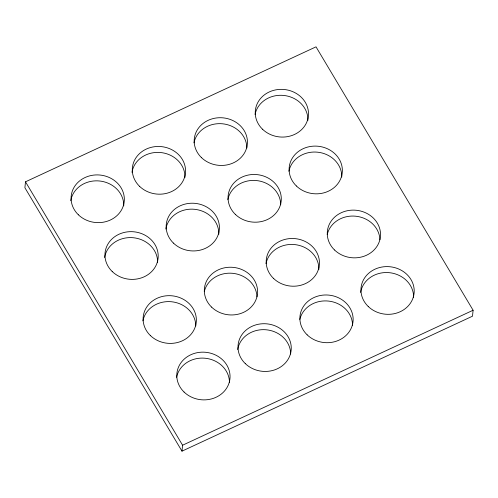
<?xml version="1.0" encoding="UTF-8"?>
<svg xmlns="http://www.w3.org/2000/svg" width="498" height="498" viewBox="0 0 498 498"><rect width="100%" height="100%" fill="white"/><g stroke="black" fill="none" stroke-linecap="round" stroke-linejoin="round"><path stroke-width="0.75" d="M25.491 181.814L24.9 187.752L181.982 451.157L472.509 316.186L473.1 310.248L316.018 46.843L25.491 181.814L182.579 445.218L181.982 451.157M182.579 445.218L473.1 310.248M70.76 200.756A26.662 23.842 5.7 0 1 99.407 180.979A26.662 23.842 5.7 0 1 123.741 205.898M131.976 172.314A26.662 23.842 5.7 0 1 160.624 152.537A26.662 23.842 5.7 0 1 184.957 177.462M193.971 142.882A26.662 23.842 5.7 0 1 222.506 123.79A26.662 23.842 5.7 0 1 246.846 148.024M255.044 114.509A26.662 23.842 5.7 0 1 283.953 95.46A26.662 23.842 5.7 0 1 307.901 120.348M104.624 257.51A26.662 23.842 5.7 0 1 133.271 237.733A26.662 23.842 5.7 0 1 157.611 262.658M165.84 229.068A26.662 23.842 5.7 0 1 194.488 209.291A26.662 23.842 5.7 0 1 218.821 234.216M227.841 199.636A26.662 23.842 5.7 0 1 256.37 180.55A26.662 23.842 5.7 0 1 280.71 204.784M288.908 171.268A26.662 23.842 5.7 0 1 317.824 152.214A26.662 23.842 5.7 0 1 341.765 177.101M142.907 320.837A26.662 23.842 5.7 0 1 171.436 301.744A26.662 23.842 5.7 0 1 195.776 325.985M204.267 291.716A26.662 23.842 5.7 0 1 232.653 273.309A26.662 23.842 5.7 0 1 256.98 296.852M265.994 263.654A26.662 23.842 5.7 0 1 294.909 244.605A26.662 23.842 5.7 0 1 318.857 269.486M327.211 234.602A26.662 23.842 5.7 0 1 355.597 216.194A26.662 23.842 5.7 0 1 379.924 239.737M176.591 377.322A26.662 23.842 5.7 0 1 205.12 358.23A26.662 23.842 5.7 0 1 229.46 382.464M237.683 349.565A26.662 23.842 5.7 0 1 265.944 329.757A26.662 23.842 5.7 0 1 290.676 354.028M299.827 319.455A26.662 23.842 5.7 0 1 328.599 301.085A26.662 23.842 5.7 0 1 352.553 325.281M360.627 292.451A26.662 23.842 5.7 0 1 389.274 272.674A26.662 23.842 5.7 0 1 413.608 297.599M78.36 214.781A26.662 23.842 5.7 0 0 123.236 206.091A26.662 23.842 5.7 0 0 91.539 175.433A26.662 23.842 5.7 0 0 78.36 214.781M139.571 186.339A26.662 23.842 5.7 0 0 184.447 177.649A26.662 23.842 5.7 0 0 152.755 146.991A26.662 23.842 5.7 0 0 139.571 186.339M201.447 157.592A26.662 23.842 5.7 0 0 246.329 148.908A26.662 23.842 5.7 0 0 214.632 118.244A26.662 23.842 5.7 0 0 201.447 157.592M262.521 129.225A26.662 23.842 5.7 0 0 307.397 120.535A26.662 23.842 5.7 0 0 275.699 89.877A26.662 23.842 5.7 0 0 262.521 129.225M296.385 185.978A26.662 23.842 5.7 0 0 341.261 177.288A26.662 23.842 5.7 0 0 309.563 146.63A26.662 23.842 5.7 0 0 296.385 185.978M235.317 214.345A26.662 23.842 5.7 0 0 280.193 205.662A26.662 23.842 5.7 0 0 248.496 175.003A26.662 23.842 5.7 0 0 235.317 214.345M173.441 243.092A26.662 23.842 5.7 0 0 218.317 234.409A26.662 23.842 5.7 0 0 186.619 203.744A26.662 23.842 5.7 0 0 173.441 243.092M112.224 271.535A26.662 23.842 5.7 0 0 157.1 262.844A26.662 23.842 5.7 0 0 125.403 232.186A26.662 23.842 5.7 0 0 112.224 271.535M334.538 249.99A26.662 23.842 5.7 0 0 379.42 241.306A26.662 23.842 5.7 0 0 347.722 210.648A26.662 23.842 5.7 0 0 334.538 249.99M273.47 278.363A26.662 23.842 5.7 0 0 318.346 269.673A26.662 23.842 5.7 0 0 286.655 239.015A26.662 23.842 5.7 0 0 273.47 278.363M211.594 307.11A26.662 23.842 5.7 0 0 256.47 298.42A26.662 23.842 5.7 0 0 224.772 267.762A26.662 23.842 5.7 0 0 211.594 307.11M150.377 335.546A26.662 23.842 5.7 0 0 195.26 326.862A26.662 23.842 5.7 0 0 163.562 296.198A26.662 23.842 5.7 0 0 150.377 335.546M368.221 306.475A26.662 23.842 5.7 0 0 413.103 297.785A26.662 23.842 5.7 0 0 381.406 267.127A26.662 23.842 5.7 0 0 368.221 306.475M307.154 334.843A26.662 23.842 5.7 0 0 352.036 326.159A26.662 23.842 5.7 0 0 320.339 295.501A26.662 23.842 5.7 0 0 307.154 334.843M245.277 363.59A26.662 23.842 5.7 0 0 290.153 354.906A26.662 23.842 5.7 0 0 258.462 324.242A26.662 23.842 5.7 0 0 245.277 363.59M184.067 392.032A26.662 23.842 5.7 0 0 228.943 383.342A26.662 23.842 5.7 0 0 197.245 352.684A26.662 23.842 5.7 0 0 184.067 392.032"/></g></svg>
